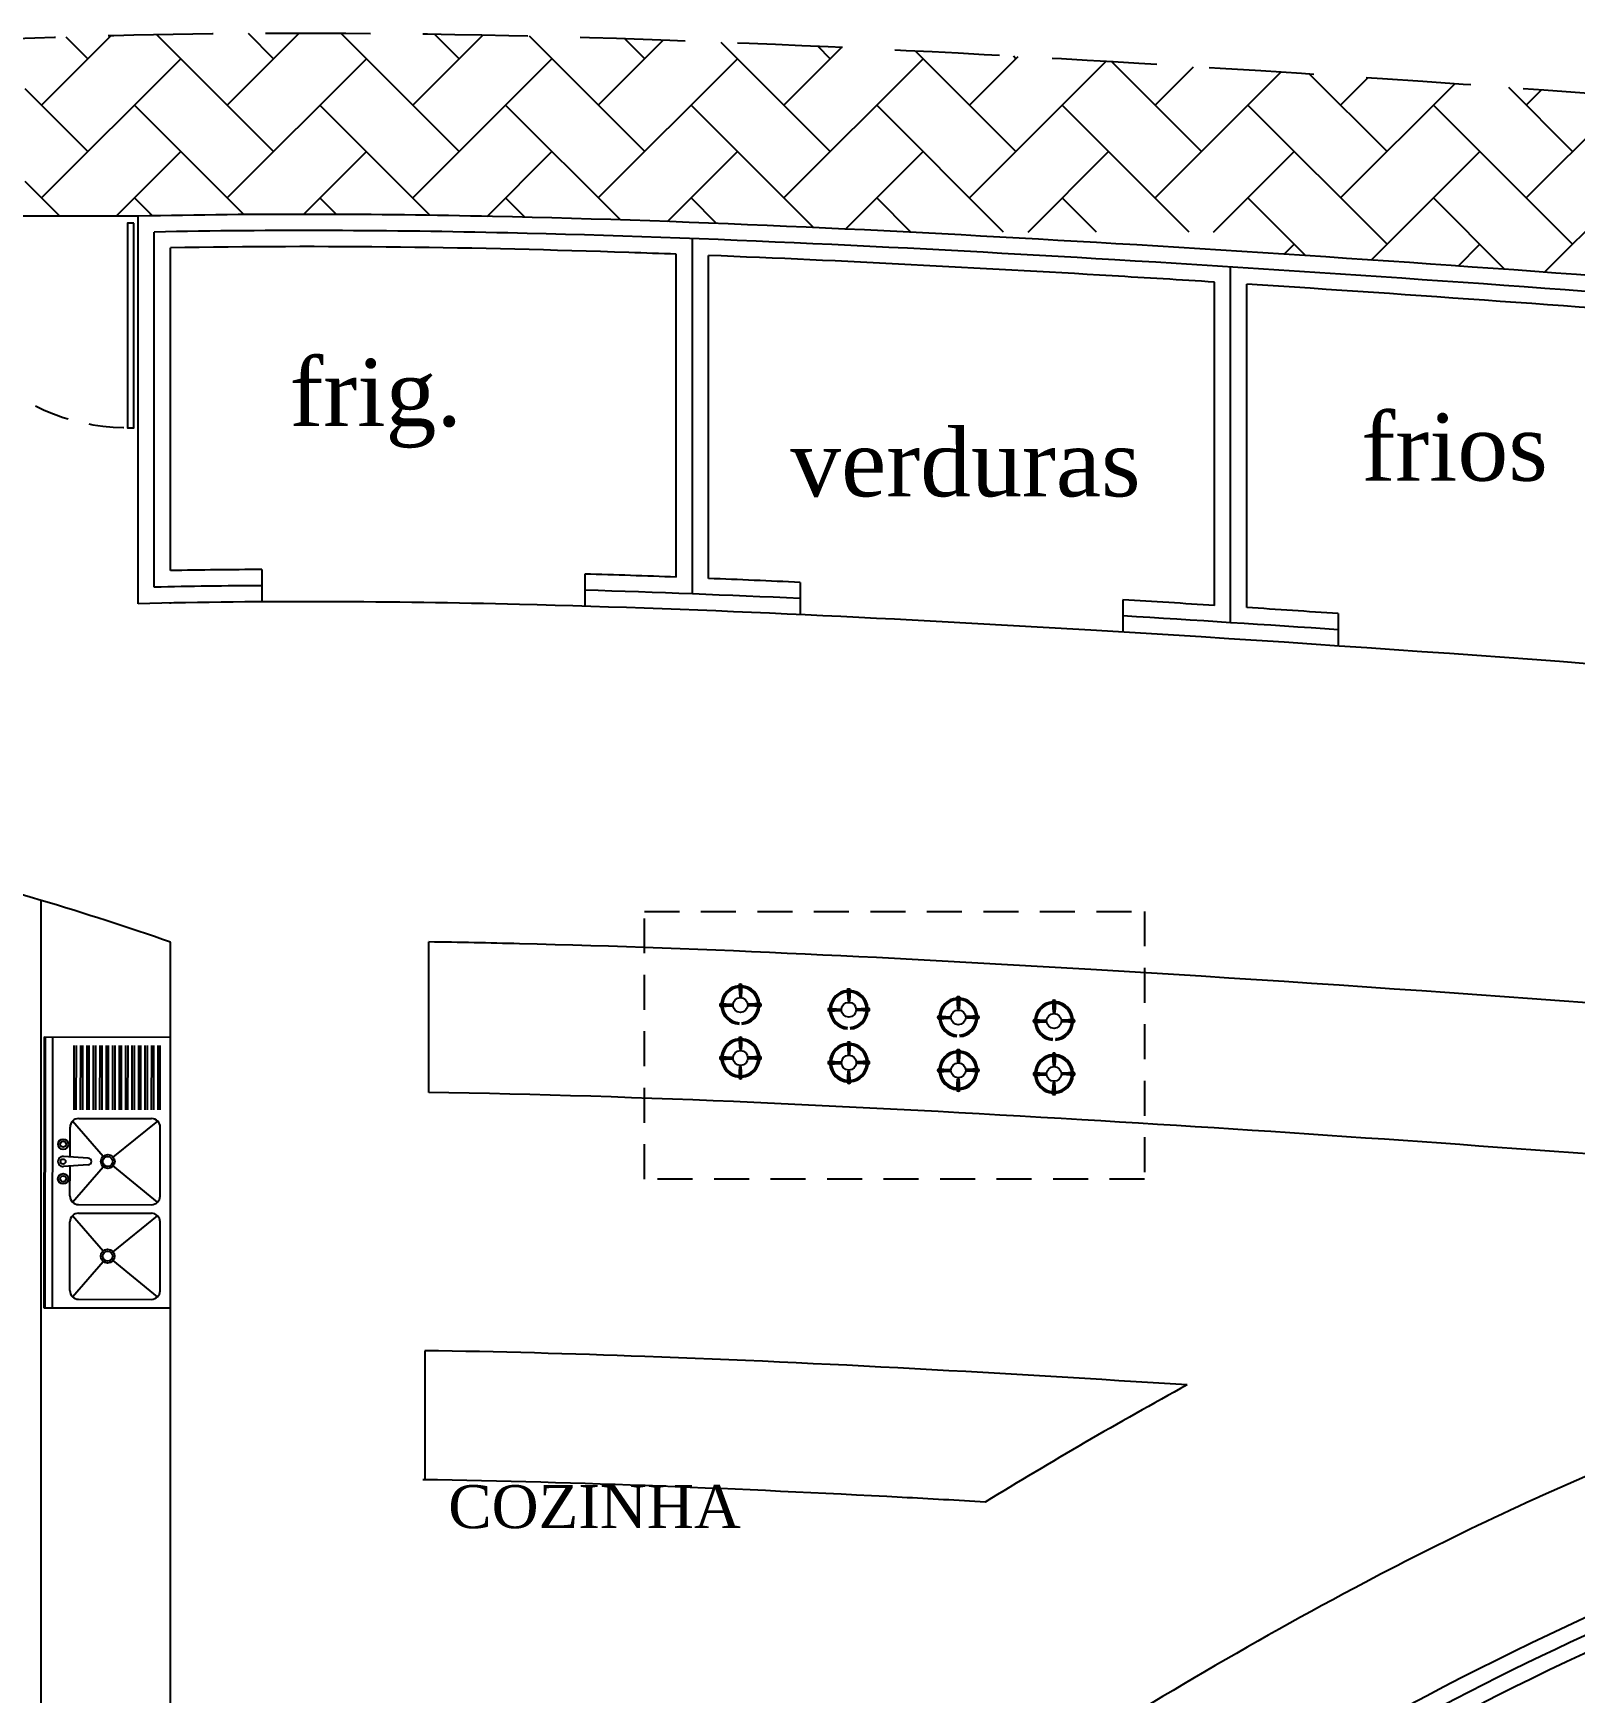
# Model space of a CAD drawing. Header units: millimetres. Extents: x 209.8 to 281.8, y 45 to 110.
# Drawn here: x 231.87 to 239.03, y 92.19 to 99.91 of the extents above; entities that cross this region are included whole.
import ezdxf

# ---------------------------------------------------------------- set-up
doc = ezdxf.new("R2010")
doc.units = ezdxf.units.MM
doc.header["$LTSCALE"] = 0.65
doc.linetypes.add('DASHED', pattern=[0.75, 0.5, -0.25])
doc.linetypes.add('HIDDEN', pattern=[0.375, 0.25, -0.125])
for name, color, linetype in [('cajones', 235, 'Continuous'), ('eje2grueso', 5, 'Continuous'), ('mobiliario', 30, 'Continuous'), ('murodelgado', 1, 'Continuous'), ('murosgrueso', 5, 'Continuous'), ('plazaacceso', 251, 'Continuous'), ('puertas', 20, 'Continuous')]:
    doc.layers.add(name, color=color, linetype=linetype)
doc.styles.get("Standard").update_dxf_attribs({"font": 'times.ttf'})

msp = doc.modelspace()

# ---------------------------------------------------------------- hatches: boundary and pattern name
at = {"layer": 'plazaacceso'}
h = msp.add_hatch(dxfattribs=at)
h.set_pattern_fill('AR-HBONE', color=256, scale=0.003, style=0)
edge = h.paths.add_edge_path()
edge.add_arc((241.7319, 98.4643), 0.85, 113.70504, 142.34125, ccw=False)
edge.add_arc((237.0366, 83.3827), 16.4465, 74.65055, 79.6019)
edge.add_spline(control_points=[(240.005, 99.5591), (239.98, 99.5611), (239.955, 99.563), (239.93, 99.5649)], knot_values=[3.211208, 3.211208, 3.211208, 3.211208, 3.285372, 3.285372, 3.285372, 3.285372], degree=3, periodic=0)
edge.add_line((239.93, 99.5649), (239.93, 98.9836))
edge.add_line((239.93, 98.9836), (241.0589, 98.9836))
h.paths.add_polyline_path([(241.7319, 98.4643), (241.729, 98.4401), (241.755, 98.4401), (241.755, 98.9836), (241.0589, 98.9836, 0.136213), (240.8875, 98.5624)])
h.paths.add_polyline_path([(241.755, 98.9836), (241.755, 99.1379, 0.005771), (241.3901, 99.2426, 0.125603), (241.0589, 98.9836)])
edge = h.paths.add_edge_path()
edge.add_line((241.68, 98.2905), (241.68, 98.4401))
edge.add_line((241.68, 98.4401), (240.8841, 98.5326))
edge.add_line((240.8841, 98.5326), (240.8875, 98.5624))
edge.add_arc((241.7319, 98.4643), 0.85, 142.34125, 173.36802, ccw=False)
edge.add_line((241.0589, 98.9836), (239.93, 98.9836))
edge.add_line((239.93, 98.9836), (239.93, 98.7182))
edge.add_spline(control_points=[(239.93, 98.7182), (239.955, 98.7163), (239.98, 98.7143), (240.005, 98.7124)], knot_values=[3.068647, 3.068647, 3.068647, 3.068647, 3.143433, 3.143433, 3.143433, 3.143433], degree=3, periodic=0)
edge.add_arc((237.0366, 83.3908), 15.6065, 72.69082, 79.03549, ccw=False)
edge = h.paths.add_edge_path()
edge.add_line((239.93, 98.9836), (239.93, 99.5649))
edge.add_spline(control_points=[(239.93, 99.5649), (239.1027, 99.6288), (238.2697, 99.6887), (237.43, 99.7411)], knot_values=[3.285372, 3.285372, 3.285372, 3.285372, 5.739005, 5.739005, 5.739005, 5.739005], degree=3, periodic=0)
edge.add_line((237.43, 99.7411), (237.43, 98.9836))
edge.add_line((237.43, 98.9836), (239.93, 98.9836))
edge = h.paths.add_edge_path()
edge.add_line((237.43, 98.9836), (237.43, 98.8963))
edge.add_spline(control_points=[(237.43, 98.8963), (238.2673, 98.8433), (239.1003, 98.7828), (239.93, 98.7182)], knot_values=[3.143433, 3.143433, 3.143433, 3.143433, 5.62506, 5.62506, 5.62506, 5.62506], degree=3, periodic=0)
edge.add_line((239.93, 98.7182), (239.93, 98.9836))
edge.add_line((239.93, 98.9836), (237.43, 98.9836))
edge = h.paths.add_edge_path()
edge.add_line((237.43, 98.9836), (237.43, 99.7411))
edge.add_spline(control_points=[(237.43, 99.7411), (237.288, 99.75), (237.1458, 99.7586), (236.3658, 99.8048), (235.7267, 99.8387), (235.0241, 99.8665), (234.9771, 99.8683), (234.93, 99.8701)], knot_values=[5.739005, 5.739005, 5.739005, 5.739005, 6.15401, 6.15401, 8.012264, 8.012264, 8.145222, 8.145222, 8.145222, 8.145222], degree=3, periodic=0)
edge.add_line((234.93, 99.8701), (234.93, 99.0279))
edge.add_spline(control_points=[(234.93, 99.0279), (235.26, 99.0154), (235.5885, 99.0003), (235.9158, 98.9836)], knot_values=[7.115484, 7.115484, 7.115484, 7.115484, 8.077284, 8.077284, 8.077284, 8.077284], degree=3, periodic=0)
edge.add_line((235.9158, 98.9836), (237.43, 98.9836))
edge = h.paths.add_edge_path()
edge.add_spline(control_points=[(232.43, 99.0586), (232.9561, 99.0694), (233.4805, 99.0669), (234.3127, 99.0492), (234.622, 99.0397), (234.93, 99.0279)], knot_values=[8.077284, 8.077284, 8.077284, 8.077284, 9.582385, 9.582385, 10.480018, 10.480018, 10.480018, 10.480018], degree=3, periodic=0)
edge.add_line((234.93, 99.0279), (234.93, 99.8701))
edge.add_spline(control_points=[(234.93, 99.8701), (234.3194, 99.8929), (233.6972, 99.9076), (232.8549, 99.9063), (232.6429, 99.9042), (232.43, 99.9001)], knot_values=[8.145222, 8.145222, 8.145222, 8.145222, 9.870517, 9.870517, 10.445157, 10.445157, 10.445157, 10.445157], degree=3, periodic=0)
edge.add_line((232.43, 99.9001), (232.43, 99.0586))
edge = h.paths.add_edge_path()
edge.add_line((231.83, 99.057), (232.355, 99.057))
edge.add_spline(control_points=[(232.355, 99.057), (232.38, 99.0575), (232.405, 99.0581), (232.43, 99.0586)], knot_values=[10.480018, 10.480018, 10.480018, 10.480018, 10.551538, 10.551538, 10.551538, 10.551538], degree=3, periodic=0)
edge.add_line((232.43, 99.0586), (232.43, 99.9001))
edge.add_spline(control_points=[(232.43, 99.9001), (232.2305, 99.8962), (232.0303, 99.8905), (231.83, 99.8829)], knot_values=[10.445157, 10.445157, 10.445157, 10.445157, 10.983748, 10.983748, 10.983748, 10.983748], degree=3, periodic=0)
edge.add_line((231.83, 99.8829), (231.83, 99.057))

# ---------------------------------------------------------------- linework, layer by layer
at = {"layer": 'cajones'}
msp.add_line((232.355, 99.057), (230.355, 99.057), dxfattribs=at)
at = {"layer": 'eje2grueso'}
msp.add_open_spline([(244.0744, 93.4982), (243.6862, 93.4741), (243.3101, 93.4544), (242.4745, 93.3913), (242.0171, 93.3424), (241.0928, 93.1697), (240.6292, 93.0489), (239.4233, 92.6452), (238.7091, 92.3056), (237.5136, 91.6372), (237.019, 91.333), (236.0421, 90.6975), (235.5629, 90.365), (234.7969, 89.7917), (234.4979, 89.5555), (234.1091, 89.2331), (234.0058, 89.1458), (233.905, 89.0593)], degree=3, knots=[3.819367, 3.819367, 3.819367, 3.819367, 4.949603, 4.949603, 6.362662, 6.362662, 7.775722, 7.775722, 10.122092, 10.122092, 11.820698, 11.820698, 13.519304, 13.519304, 14.662873, 14.662873, 15.088328, 15.088328, 15.088328, 15.088328], dxfattribs=at)
at = {"layer": 'mobiliario'}
for p, q in [((232.505, 90.8209), (232.505, 95.6832)), ((233.705, 94.9842), (233.705, 95.6841)), ((235.146, 95.4846), (235.1495, 95.4296)), ((235.1528, 95.4846), (235.1528, 95.4869)), ((235.1528, 95.4846), (235.1529, 95.4278)), ((235.1597, 95.4846), (235.1563, 95.4296)), ((235.6494, 95.4627), (235.6529, 95.4077)), ((235.6563, 95.4627), (235.6563, 95.4651)), ((235.6563, 95.4627), (235.6564, 95.4059)), ((235.6632, 95.4627), (235.6598, 95.4077)), ((236.1581, 95.4271), (236.1616, 95.3722)), ((236.165, 95.4272), (236.165, 95.4295)), ((236.165, 95.4272), (236.1651, 95.3704)), ((236.1719, 95.4272), (236.1685, 95.3722)), ((235.059, 95.3906), (235.0567, 95.3906)), ((235.059, 95.3975), (235.114, 95.3941)), ((235.059, 95.3906), (235.1158, 95.3907)), ((235.059, 95.3837), (235.114, 95.3872)), ((235.2468, 95.3908), (235.19, 95.3907)), ((235.2468, 95.3977), (235.1918, 95.3942)), ((235.2468, 95.3839), (235.1918, 95.3873)), ((235.2468, 95.3908), (235.2492, 95.3908)), ((235.5625, 95.3687), (235.5601, 95.3687)), ((235.5625, 95.3756), (235.6175, 95.3722)), ((235.5625, 95.3687), (235.6193, 95.3688)), ((235.5625, 95.3618), (235.6175, 95.3653)), ((235.7503, 95.3689), (235.6935, 95.3689)), ((235.7503, 95.3758), (235.6953, 95.3723)), ((235.7503, 95.362), (235.6953, 95.3654)), ((235.7503, 95.3689), (235.7526, 95.3689)), ((236.0712, 95.34), (236.1262, 95.3366)), ((236.259, 95.3402), (236.204, 95.3367)), ((236.6028, 95.4107), (236.6063, 95.3557)), ((236.6097, 95.4107), (236.6096, 95.413)), ((236.6097, 95.4107), (236.6097, 95.3539)), ((236.6165, 95.4107), (236.6131, 95.3557)), ((236.0712, 95.3331), (236.0689, 95.3331)), ((236.0712, 95.3331), (236.128, 95.3332)), ((236.0712, 95.3263), (236.1262, 95.3298)), ((236.259, 95.3333), (236.2022, 95.3333)), ((236.259, 95.3265), (236.204, 95.3299)), ((236.259, 95.3333), (236.2614, 95.3334)), ((236.5158, 95.3167), (236.5135, 95.3167)), ((236.5158, 95.3236), (236.5708, 95.3202)), ((236.5158, 95.3167), (236.5726, 95.3168)), ((236.5159, 95.3098), (236.5708, 95.3133)), ((236.7037, 95.3169), (236.6469, 95.3168)), ((236.7036, 95.3238), (236.6487, 95.3203)), ((236.7037, 95.31), (236.6487, 95.3134)), ((236.7037, 95.3169), (236.706, 95.3169)), ((231.918, 95.2427), (231.9167, 93.9835)), ((231.918, 95.2427), (232.505, 95.242)), ((231.9227, 93.9835), (231.9241, 95.2427)), ((231.9567, 93.9834), (231.958, 95.2426)), ((232.0577, 94.9033), (232.058, 95.2025)), ((232.0677, 94.9033), (232.068, 95.2025)), ((232.0877, 94.9033), (232.088, 95.2025)), ((232.0977, 94.9033), (232.098, 95.2025)), ((232.1177, 94.9033), (232.118, 95.2025)), ((232.1277, 94.9032), (232.128, 95.2024)), ((232.1477, 94.9032), (232.148, 95.2024)), ((232.1577, 94.9032), (232.158, 95.2024)), ((232.1777, 94.9032), (232.178, 95.2024)), ((232.1877, 94.9032), (232.188, 95.2024)), ((232.2077, 94.9032), (232.208, 95.2024)), ((232.2177, 94.9031), (232.218, 95.2023)), ((232.2377, 94.9031), (232.238, 95.2023)), ((232.2477, 94.9031), (232.248, 95.2023)), ((232.2677, 94.9031), (232.268, 95.2023)), ((232.2777, 94.9031), (232.278, 95.2023)), ((232.2977, 94.9031), (232.298, 95.2023)), ((232.3077, 94.9031), (232.308, 95.2023)), ((232.3277, 94.903), (232.328, 95.2022)), ((232.3377, 94.903), (232.338, 95.2022)), ((232.3577, 94.903), (232.358, 95.2022)), ((232.3677, 94.903), (232.368, 95.2022)), ((232.3877, 94.903), (232.388, 95.2022)), ((232.3977, 94.903), (232.398, 95.2022)), ((232.4177, 94.9029), (232.418, 95.2021)), ((232.4277, 94.9029), (232.428, 95.2021)), ((232.4477, 94.9029), (232.448, 95.2021)), ((232.4577, 94.9029), (232.458, 95.2021)), ((235.1462, 95.2384), (235.1497, 95.1834)), ((235.1531, 95.2384), (235.1531, 95.2407)), ((235.1531, 95.2384), (235.1532, 95.1816)), ((235.16, 95.2384), (235.1566, 95.1834)), ((235.6497, 95.2165), (235.6532, 95.1615)), ((235.6566, 95.2165), (235.6566, 95.2188)), ((235.6566, 95.2165), (235.6566, 95.1597)), ((235.6634, 95.2165), (235.66, 95.1615)), ((235.0593, 95.1444), (235.0569, 95.1444)), ((235.0593, 95.1512), (235.1143, 95.1479)), ((235.0593, 95.1444), (235.1161, 95.1444)), ((235.0593, 95.1375), (235.1143, 95.141)), ((235.2471, 95.1446), (235.1903, 95.1445)), ((235.2471, 95.1514), (235.1921, 95.1479)), ((235.2471, 95.1377), (235.1921, 95.1411)), ((235.2471, 95.1446), (235.2494, 95.1446)), ((235.5627, 95.1225), (235.5604, 95.1225)), ((235.5627, 95.1294), (235.6177, 95.126)), ((235.5627, 95.1225), (235.6195, 95.1225)), ((235.5628, 95.1156), (235.6178, 95.1191)), ((235.7506, 95.1227), (235.6938, 95.1226)), ((235.7506, 95.1296), (235.6956, 95.1261)), ((235.7506, 95.1158), (235.6956, 95.1192)), ((235.7506, 95.1227), (235.7529, 95.1227)), ((236.1584, 95.1809), (236.1619, 95.1259)), ((236.1653, 95.1809), (236.1653, 95.1833)), ((236.1653, 95.1809), (236.1653, 95.1241)), ((236.1722, 95.1809), (236.1688, 95.1259)), ((236.603, 95.1645), (236.6065, 95.1095)), ((236.6099, 95.1645), (236.6099, 95.1668)), ((236.6099, 95.1645), (236.61, 95.1077)), ((236.6168, 95.1645), (236.6134, 95.1095)), ((235.1464, 95.0505), (235.1498, 95.1056)), ((235.1533, 95.0506), (235.1532, 95.1074)), ((235.1533, 95.0506), (235.1533, 95.0482)), ((235.1602, 95.0506), (235.1567, 95.1056)), ((235.6499, 95.0287), (235.6533, 95.0837)), ((235.6568, 95.0287), (235.6567, 95.0855)), ((235.6636, 95.0287), (235.6601, 95.0837)), ((236.0715, 95.0869), (236.0691, 95.0869)), ((236.0715, 95.0938), (236.1265, 95.0904)), ((236.0715, 95.0869), (236.1283, 95.087)), ((236.0715, 95.08), (236.1265, 95.0835)), ((236.1586, 94.9931), (236.162, 95.0481)), ((236.1655, 94.9931), (236.1654, 95.0499)), ((236.1724, 94.9931), (236.1689, 95.0481)), ((236.2593, 95.0871), (236.2025, 95.0871)), ((236.2593, 95.094), (236.2043, 95.0905)), ((236.2593, 95.0802), (236.2043, 95.0836)), ((236.2593, 95.0871), (236.2616, 95.0871)), ((236.5161, 95.0705), (236.5138, 95.0705)), ((236.5161, 95.0773), (236.5711, 95.074)), ((236.5161, 95.0705), (236.5729, 95.0705)), ((236.5161, 95.0636), (236.5711, 95.0671)), ((236.6032, 94.9766), (236.6066, 95.0316)), ((236.6101, 94.9766), (236.6101, 95.0334)), ((236.617, 94.9767), (236.6135, 95.0317)), ((236.7039, 95.0707), (236.6471, 95.0706)), ((236.7039, 95.0775), (236.6489, 95.074)), ((236.7039, 95.0638), (236.6489, 95.0672)), ((236.7039, 95.0707), (236.7063, 95.0707)), ((235.6568, 95.0287), (235.6568, 95.0263)), ((236.1655, 94.9931), (236.1655, 94.9908)), ((236.6101, 94.9766), (236.6101, 94.9743)), ((232.0386, 94.6849), (232.0387, 94.8233)), ((232.1927, 94.6875), (232.0505, 94.8516)), ((232.0788, 94.8633), (232.4176, 94.8629)), ((232.2389, 94.6835), (232.4459, 94.8512)), ((232.4572, 94.5029), (232.4576, 94.8229)), ((232.1236, 94.6476), (232.0079, 94.6397)), ((232.1236, 94.6789), (232.008, 94.687)), ((232.0384, 94.5033), (232.0385, 94.6418)), ((232.0501, 94.475), (232.1926, 94.6388)), ((232.4455, 94.4746), (232.2389, 94.6428)), ((232.0783, 94.4233), (232.4171, 94.4229)), ((232.0784, 94.4633), (232.4172, 94.4629)), ((232.0379, 94.0633), (232.0383, 94.3833)), ((232.1922, 94.2475), (232.05, 94.4116)), ((232.2384, 94.2435), (232.4454, 94.4112)), ((232.4568, 94.0629), (232.4571, 94.3829)), ((232.0496, 94.035), (232.1922, 94.1988)), ((232.445, 94.0346), (232.2384, 94.2028)), ((231.9167, 93.9835), (232.5046, 93.9828)), ((232.0779, 94.0233), (232.4167, 94.0229)), ((233.687, 93.7843), (233.687, 93.1843))]:
    msp.add_line(p, q, dxfattribs=at)
at = {"layer": 'mobiliario', "linetype": 'HIDDEN'}
msp.add_lwpolyline([(234.7068, 95.8262), (237.0305, 95.8262), (237.0305, 94.5811), (234.7068, 94.5811)], close=True, dxfattribs=at)
at = {"layer": 'mobiliario'}
for centre, radius in [((235.1529, 95.3907), 0.0344), ((235.6564, 95.3688), 0.0344), ((236.1651, 95.3332), 0.0344), ((236.6097, 95.3168), 0.0344), ((235.1532, 95.1445), 0.0344), ((235.6567, 95.1226), 0.0344), ((236.1654, 95.087), 0.0344), ((236.61, 95.0706), 0.0344), ((232.0067, 94.7437), 0.024), ((232.0067, 94.7437), 0.0137), ((232.0063, 94.6634), 0.0116), ((232.2138, 94.6632), 0.0323), ((232.2138, 94.6632), 0.0231), ((232.0065, 94.5831), 0.024), ((232.0065, 94.5831), 0.0137), ((232.2134, 94.2232), 0.0323), ((232.2134, 94.2232), 0.0231)]:
    msp.add_circle(centre, radius, dxfattribs=at)
for centre, radius, start, end in [((227.605, 81.5449), 14.9633, 70.88489, 73.29949), ((235.1529, 95.3907), 0.0894, 94.28077, 175.84091), ((235.1529, 95.3907), 0.0825, 94.33441, 175.78727), ((235.1528, 95.4757), 0.0113, 52.40688, 127.7148), ((235.1529, 95.432), 0.00419, 214.91084, 325.21085), ((235.1529, 95.3907), 0.0825, 4.33441, 85.78727), ((235.1529, 95.3907), 0.0894, 4.28077, 85.84091), ((235.6564, 95.3688), 0.0894, 94.28077, 175.84091), ((235.6564, 95.3688), 0.0825, 94.33441, 175.78727), ((235.6563, 95.4538), 0.0113, 52.40688, 127.7148), ((235.6564, 95.3688), 0.0825, 4.33441, 85.78727), ((235.6564, 95.3688), 0.0894, 4.28077, 85.84091), ((236.1651, 95.3332), 0.0894, 94.28077, 175.84091), ((236.165, 95.4182), 0.0113, 52.40688, 127.7148), ((236.1651, 95.3332), 0.0894, 4.28077, 85.84091), ((235.0679, 95.3906), 0.0113, 142.40688, 217.7148), ((235.1529, 95.3907), 0.0894, 184.28077, 265.84091), ((235.1529, 95.3907), 0.0825, 184.33441, 265.78727), ((235.1116, 95.3907), 0.00419, 304.91084, 55.21085), ((235.1529, 95.3907), 0.0825, 274.33441, 355.78727), ((235.1529, 95.3907), 0.0894, 274.28077, 355.84091), ((235.1942, 95.3907), 0.00419, 124.91084, 235.21085), ((235.2379, 95.3908), 0.0113, 322.40688, 37.7148), ((235.5714, 95.3687), 0.0113, 142.40688, 217.7148), ((235.6564, 95.3688), 0.0894, 184.28077, 265.84091), ((235.6564, 95.3688), 0.0825, 184.33441, 265.78727), ((235.6151, 95.3688), 0.00419, 304.91084, 55.21085), ((235.6563, 95.4101), 0.00419, 214.91084, 325.21085), ((235.6564, 95.3688), 0.0825, 274.33441, 355.78727), ((235.6564, 95.3688), 0.0894, 274.28077, 355.84091), ((235.6977, 95.3689), 0.00419, 124.91084, 235.21085), ((235.7414, 95.3689), 0.0113, 322.40688, 37.7148), ((236.0801, 95.3332), 0.0113, 142.40688, 217.7148), ((236.1651, 95.3332), 0.0825, 94.33441, 175.78727), ((236.1651, 95.3745), 0.00419, 214.91084, 325.21085), ((236.1651, 95.3332), 0.0825, 4.33441, 85.78727), ((236.2501, 95.3333), 0.0113, 322.40688, 37.7148), ((236.6097, 95.3168), 0.0894, 94.28077, 175.84091), ((236.6097, 95.3168), 0.0825, 94.33441, 175.78727), ((236.6097, 95.4018), 0.0113, 52.40688, 127.7148), ((236.6097, 95.3581), 0.00419, 214.91084, 325.21085), ((236.6097, 95.3168), 0.0825, 4.33441, 85.78727), ((236.6097, 95.3168), 0.0894, 4.28077, 85.84091), ((236.1651, 95.3332), 0.0894, 184.28077, 265.84091), ((236.1651, 95.3332), 0.0825, 184.33441, 265.78727), ((236.1238, 95.3332), 0.00419, 304.91084, 55.21085), ((236.1651, 95.3332), 0.0825, 274.33441, 355.78727), ((236.1651, 95.3332), 0.0894, 274.28077, 355.84091), ((236.2064, 95.3333), 0.00419, 124.91084, 235.21085), ((236.5248, 95.3167), 0.0113, 142.40688, 217.7148), ((236.6097, 95.3168), 0.0894, 184.28077, 265.84091), ((236.6097, 95.3168), 0.0825, 184.33441, 265.78727), ((236.5685, 95.3167), 0.00419, 304.91084, 55.21085), ((236.6097, 95.3168), 0.0825, 274.33441, 355.78727), ((236.6097, 95.3168), 0.0894, 274.28077, 355.84091), ((236.651, 95.3168), 0.00419, 124.91084, 235.21085), ((236.6947, 95.3169), 0.0113, 322.40688, 37.7148), ((235.1532, 95.1445), 0.0894, 94.28077, 175.84091), ((235.1532, 95.1445), 0.0825, 94.33441, 175.78727), ((235.1531, 95.2295), 0.0113, 52.40688, 127.7148), ((235.1532, 95.1445), 0.0825, 4.33441, 85.78727), ((235.1532, 95.1445), 0.0894, 4.28077, 85.84091), ((235.6567, 95.1226), 0.0894, 94.28077, 175.84091), ((235.6567, 95.1226), 0.0825, 94.33441, 175.78727), ((235.6566, 95.2076), 0.0113, 52.40688, 127.7148), ((235.6567, 95.1226), 0.0825, 4.33441, 85.78727), ((235.6567, 95.1226), 0.0894, 4.28077, 85.84091), ((235.0682, 95.1444), 0.0113, 142.40688, 217.7148), ((235.1532, 95.1445), 0.0894, 184.28077, 265.84091), ((235.1532, 95.1445), 0.0825, 184.33441, 265.78727), ((235.1119, 95.1444), 0.00419, 304.91084, 55.21085), ((235.1531, 95.1858), 0.00419, 214.91084, 325.21085), ((235.1532, 95.1445), 0.0825, 274.33441, 355.78727), ((235.1532, 95.1445), 0.0894, 274.28077, 355.84091), ((235.1945, 95.1445), 0.00419, 124.91084, 235.21085), ((235.2382, 95.1446), 0.0113, 322.40688, 37.7148), ((235.5717, 95.1225), 0.0113, 142.40688, 217.7148), ((235.6567, 95.1226), 0.0894, 184.28077, 265.84091), ((235.6567, 95.1226), 0.0825, 184.33441, 265.78727), ((235.6154, 95.1225), 0.00419, 304.91084, 55.21085), ((235.6566, 95.1639), 0.00419, 214.91084, 325.21085), ((235.6567, 95.1226), 0.0825, 274.33441, 355.78727), ((235.6567, 95.1226), 0.0894, 274.28077, 355.84091), ((235.698, 95.1226), 0.00419, 124.91084, 235.21085), ((235.7416, 95.1227), 0.0113, 322.40688, 37.7148), ((236.1654, 95.087), 0.0894, 94.28077, 175.84091), ((236.1654, 95.087), 0.0825, 94.33441, 175.78727), ((236.1653, 95.172), 0.0113, 52.40688, 127.7148), ((236.1653, 95.1283), 0.00419, 214.91084, 325.21085), ((236.1654, 95.087), 0.0825, 4.33441, 85.78727), ((236.1654, 95.087), 0.0894, 4.28077, 85.84091), ((236.61, 95.0706), 0.0894, 94.28077, 175.84091), ((236.61, 95.0706), 0.0825, 94.33441, 175.78727), ((236.6099, 95.1556), 0.0113, 52.40688, 127.7148), ((236.61, 95.1119), 0.00419, 214.91084, 325.21085), ((236.61, 95.0706), 0.0825, 4.33441, 85.78727), ((236.61, 95.0706), 0.0894, 4.28077, 85.84091), ((235.1533, 95.0595), 0.0113, 232.40688, 307.7148), ((235.1532, 95.1032), 0.00419, 34.91084, 145.21085), ((235.6567, 95.0813), 0.00419, 34.91084, 145.21085), ((236.0804, 95.0869), 0.0113, 142.40688, 217.7148), ((236.1654, 95.087), 0.0894, 184.28077, 265.84091), ((236.1654, 95.087), 0.0825, 184.33441, 265.78727), ((236.1241, 95.087), 0.00419, 304.91084, 55.21085), ((236.1654, 95.0457), 0.00419, 34.91084, 145.21085), ((236.1654, 95.087), 0.0825, 274.33441, 355.78727), ((236.1654, 95.087), 0.0894, 274.28077, 355.84091), ((236.2067, 95.0871), 0.00419, 124.91084, 235.21085), ((236.2504, 95.0871), 0.0113, 322.40688, 37.7148), ((236.525, 95.0705), 0.0113, 142.40688, 217.7148), ((236.61, 95.0706), 0.0894, 184.28077, 265.84091), ((236.61, 95.0706), 0.0825, 184.33441, 265.78727), ((236.5687, 95.0705), 0.00419, 304.91084, 55.21085), ((236.6101, 95.0293), 0.00419, 34.91084, 145.21085), ((236.61, 95.0706), 0.0825, 274.33441, 355.78727), ((236.61, 95.0706), 0.0894, 274.28077, 355.84091), ((236.6513, 95.0706), 0.00419, 124.91084, 235.21085), ((236.695, 95.0706), 0.0113, 322.40688, 37.7148), ((235.6567, 95.0376), 0.0113, 232.40688, 307.7148), ((236.1655, 95.002), 0.0113, 232.40688, 307.7148), ((236.6101, 94.9856), 0.0113, 232.40688, 307.7148), ((232.0787, 94.8233), 0.04, 89.93916, 179.93916), ((232.4176, 94.8229), 0.04, 359.93916, 89.93916), ((232.0063, 94.6634), 0.0237, 85.96836, 273.90995), ((232.1225, 94.6632), 0.0157, 273.90995, 85.96836), ((232.0784, 94.5033), 0.04, 179.93916, 269.93916), ((232.4172, 94.5029), 0.04, 269.93916, 359.93916), ((232.0783, 94.3833), 0.04, 89.93916, 179.93916), ((232.4171, 94.3829), 0.04, 359.93916, 89.93916), ((232.0779, 94.0633), 0.04, 179.93916, 269.93916), ((232.4168, 94.0629), 0.04, 269.93916, 359.93916)]:
    msp.add_arc(centre, radius, start, end, dxfattribs=at)
for points, knots in [([(241.7564, 95.1874), (241.4625, 95.212), (241.1687, 95.2363), (239.5129, 95.3714), (238.1498, 95.4749), (235.897, 95.6082), (235.0096, 95.6537), (233.9857, 95.6791), (233.8453, 95.682), (233.705, 95.6841)], [1.167223, 1.167223, 1.167223, 1.167223, 2.053676, 2.053676, 6.161029, 6.161029, 8.811931, 8.811931, 9.233823, 9.233823, 9.233823, 9.233823]), ([(239.5474, 94.6636), (238.6123, 94.7356), (237.6772, 94.8017), (235.7223, 94.9173), (234.7058, 94.9692), (233.705, 94.9842)], [3.334011, 3.334011, 3.334011, 3.334011, 6.161855, 6.161855, 9.223262, 9.223262, 9.223262, 9.223262]), ([(243.9994, 94.1709), (243.677, 94.1503), (243.4239, 94.1361), (242.7442, 94.0912), (242.3151, 94.0555), (241.4411, 93.9299), (240.9962, 93.8385), (240.1208, 93.5989), (239.6875, 93.4506), (238.8528, 93.1084), (238.4492, 92.9152), (237.5167, 92.4231), (236.9976, 92.1136), (235.9718, 91.4639), (235.4669, 91.1228), (234.6618, 90.5371), (234.352, 90.2998), (234.0558, 90.0619)], [3.918045, 3.918045, 3.918045, 3.918045, 4.670727, 4.670727, 5.934127, 5.934127, 7.197527, 7.197527, 8.460926, 8.460926, 9.724326, 9.724326, 11.455455, 11.455455, 13.186585, 13.186585, 14.312861, 14.312861, 14.312861, 14.312861]), ([(237.2281, 93.6249), (236.3844, 93.679), (235.5381, 93.7267), (234.3657, 93.7698), (234.0247, 93.7793), (233.687, 93.7843)], [5.593226, 5.593226, 5.593226, 5.593226, 8.159275, 8.159275, 9.223262, 9.223262, 9.223262, 9.223262]), ([(236.2901, 93.0809), (236.1611, 93.0882), (236.0323, 93.0954), (235.1485, 93.1424), (234.4028, 93.1735), (233.678, 93.1844)], [6.509356, 6.509356, 6.509356, 6.509356, 6.904243, 6.904243, 9.223262, 9.223262, 9.223262, 9.223262])]:
    msp.add_open_spline(points, degree=3, knots=knots, dxfattribs=at)
msp.add_open_spline([(237.2281, 93.6249), (236.9076, 93.4494), (236.5958, 93.2673), (236.2901, 93.0809)], degree=3, dxfattribs=at)
at = {"layer": 'murodelgado'}
for p, q in [((232.355, 97.2562), (232.355, 99.057)), ((232.505, 97.4098), (232.505, 98.91)), ((234.855, 97.3793), (234.855, 98.8804)), ((235.005, 97.3733), (235.005, 98.8746)), ((237.355, 97.2478), (237.355, 98.7508)), ((237.505, 97.2382), (237.505, 98.7412)), ((232.93, 97.415), (232.93, 97.2647)), ((234.43, 97.394), (234.43, 97.244)), ((235.43, 97.3548), (235.43, 97.205)), ((236.93, 97.2741), (236.93, 97.1238)), ((232.43, 97.2562), (232.43, 97.2579)), ((232.505, 97.2562), (232.505, 97.2595)), ((237.93, 97.21), (237.93, 97.0597)), ((231.905, 86.8853), (231.905, 95.8771))]:
    msp.add_line(p, q, dxfattribs=at)
msp.add_arc((227.605, 81.5449), 14.9633, 73.29949, 79.99361, dxfattribs=at)
for points, knots in [([(240.005, 98.7124), (238.9745, 98.7929), (237.9389, 98.8673), (235.9418, 98.9856), (234.9797, 99.0349), (233.4557, 99.0675), (232.9062, 99.0696), (232.355, 99.057)], [3.068647, 3.068647, 3.068647, 3.068647, 6.151709, 6.151709, 8.974917, 8.974917, 10.551538, 10.551538, 10.551538, 10.551538]), ([(234.855, 98.8804), (234.7817, 98.8831), (234.7083, 98.8857), (233.9298, 98.912), (233.2186, 98.923), (232.505, 98.91)], [8.145361, 8.145361, 8.145361, 8.145361, 8.359232, 8.359232, 10.41108, 10.41108, 10.41108, 10.41108]), ([(237.355, 98.7508), (237.1967, 98.7607), (237.0382, 98.7704), (236.2582, 98.8165), (235.6346, 98.8498), (235.005, 98.8746)], [5.689854, 5.689854, 5.689854, 5.689854, 6.159573, 6.159573, 7.999372, 7.999372, 7.999372, 7.999372]), ([(241.83, 96.7581), (241.5116, 96.7847), (241.1932, 96.8111), (239.5129, 96.9482), (238.1498, 97.0518), (235.897, 97.185), (235.0096, 97.2305), (233.5326, 97.2672), (232.9415, 97.2704), (232.355, 97.2562)], [1.093147, 1.093147, 1.093147, 1.093147, 2.053676, 2.053676, 6.161029, 6.161029, 8.811931, 8.811931, 10.593578, 10.593578, 10.593578, 10.593578]), ([(243.9994, 93.5687), (243.8726, 93.561), (243.7471, 93.5536), (243.2264, 93.5227), (242.8395, 93.4985), (242.0587, 93.4183), (241.6634, 93.3602), (240.8698, 93.1889), (240.4736, 93.0786), (239.1649, 92.6304), (238.3045, 92.1858), (236.9288, 91.3678), (236.398, 91.0267), (235.3648, 90.3159), (234.8638, 89.9437), (234.2276, 89.43), (234.0633, 89.2934), (233.905, 89.1582)], [3.887851, 3.887851, 3.887851, 3.887851, 4.258669, 4.258669, 5.436206, 5.436206, 6.640309, 6.640309, 7.844411, 7.844411, 10.702194, 10.702194, 12.530506, 12.530506, 14.358818, 14.358818, 15.020308, 15.020308, 15.020308, 15.020308]), ([(244.1542, 93.428), (243.3169, 93.3749), (241.8982, 93.3226), (239.5092, 92.6732), (237.2394, 91.4287), (235.2387, 90.0694), (234.2016, 89.2165), (233.905, 88.9603)], [3.746682, 3.746682, 3.746682, 3.746682, 6.171178, 8.178549, 11.043782, 13.890825, 15.157626, 15.157626, 15.157626, 15.157626])]:
    msp.add_open_spline(points, degree=3, knots=knots, dxfattribs=at)
for points in [[(239.855, 98.5736), (239.0748, 98.6341), (238.2917, 98.6909), (237.505, 98.7412)], [(232.93, 97.415), (232.7881, 97.4142), (232.6465, 97.4125), (232.505, 97.4098)], [(234.855, 97.3793), (234.7133, 97.3847), (234.5716, 97.3896), (234.43, 97.394)], [(235.43, 97.3548), (235.2884, 97.3614), (235.1467, 97.3676), (235.005, 97.3733)], [(237.355, 97.2478), (237.2134, 97.2568), (237.0718, 97.2655), (236.93, 97.2741)], [(237.93, 97.21), (237.7884, 97.2196), (237.6467, 97.229), (237.505, 97.2382)]]:
    msp.add_open_spline(points, degree=3, dxfattribs=at)
at = {"layer": 'murosgrueso'}
for p, q in [((232.43, 97.3329), (232.43, 98.9836)), ((234.93, 97.3015), (234.93, 98.9528)), ((237.43, 97.1678), (237.43, 98.8186))]:
    msp.add_line(p, q, dxfattribs=at)
at = {"layer": 'murosgrueso', "linetype": 'DASHED', "ltscale": 1.5}
msp.add_open_spline([(240.005, 99.5591), (239.0132, 99.636), (238.0132, 99.7073), (236.3658, 99.8048), (235.7267, 99.8387), (234.4152, 99.8906), (233.7459, 99.9076), (232.5816, 99.9059), (232.0895, 99.8958), (231.2971, 99.8593), (230.9995, 99.8411), (230.705, 99.8194)], degree=3, knots=[3.211208, 3.211208, 3.211208, 3.211208, 6.15401, 6.15401, 8.012264, 8.012264, 9.870517, 9.870517, 11.191438, 11.191438, 12.001673, 12.001673, 12.001673, 12.001673], dxfattribs=at)
at = {"layer": 'murosgrueso'}
msp.add_open_spline([(239.93, 98.643), (238.9226, 98.7214), (237.9103, 98.7939), (235.9612, 98.9093), (235.024, 98.9574), (233.5276, 98.9917), (232.9796, 98.9949), (232.43, 98.9836)], degree=3, knots=[3.13763, 3.13763, 3.13763, 3.13763, 6.152008, 6.152008, 8.90532, 8.90532, 10.481486, 10.481486, 10.481486, 10.481486], dxfattribs=at)
for points in [[(232.93, 97.3397), (232.763, 97.3388), (232.5964, 97.3365), (232.43, 97.3329)], [(235.43, 97.2801), (235.0966, 97.2955), (234.7631, 97.3088), (234.43, 97.319)], [(237.93, 97.1349), (237.597, 97.1574), (237.2637, 97.1788), (236.93, 97.199)]]:
    msp.add_open_spline(points, degree=3, dxfattribs=at)
at = {"layer": 'puertas'}
msp.add_lwpolyline([(232.335, 99.0242), (232.305, 99.0242), (232.305, 98.0742), (232.335, 98.0742)], close=True, dxfattribs=at)
at = {"layer": 'puertas', "linetype": 'HIDDEN'}
msp.add_arc((232.305, 99.0242), 0.95, 180, 271.80964, dxfattribs=at)

# ---------------------------------------------------------------- texts
for s, height, p in [('frig.', 0.313, (233.0583, 98.0819)), ('frios', 0.313, (238.0374, 97.8277)), ('verduras', 0.313, (235.3843, 97.755)), ('COZINHA', 0.2, (233.7956, 92.9596))]:
    msp.add_text(s, height=height).set_placement(p)

doc.saveas('drawing.dxf')
